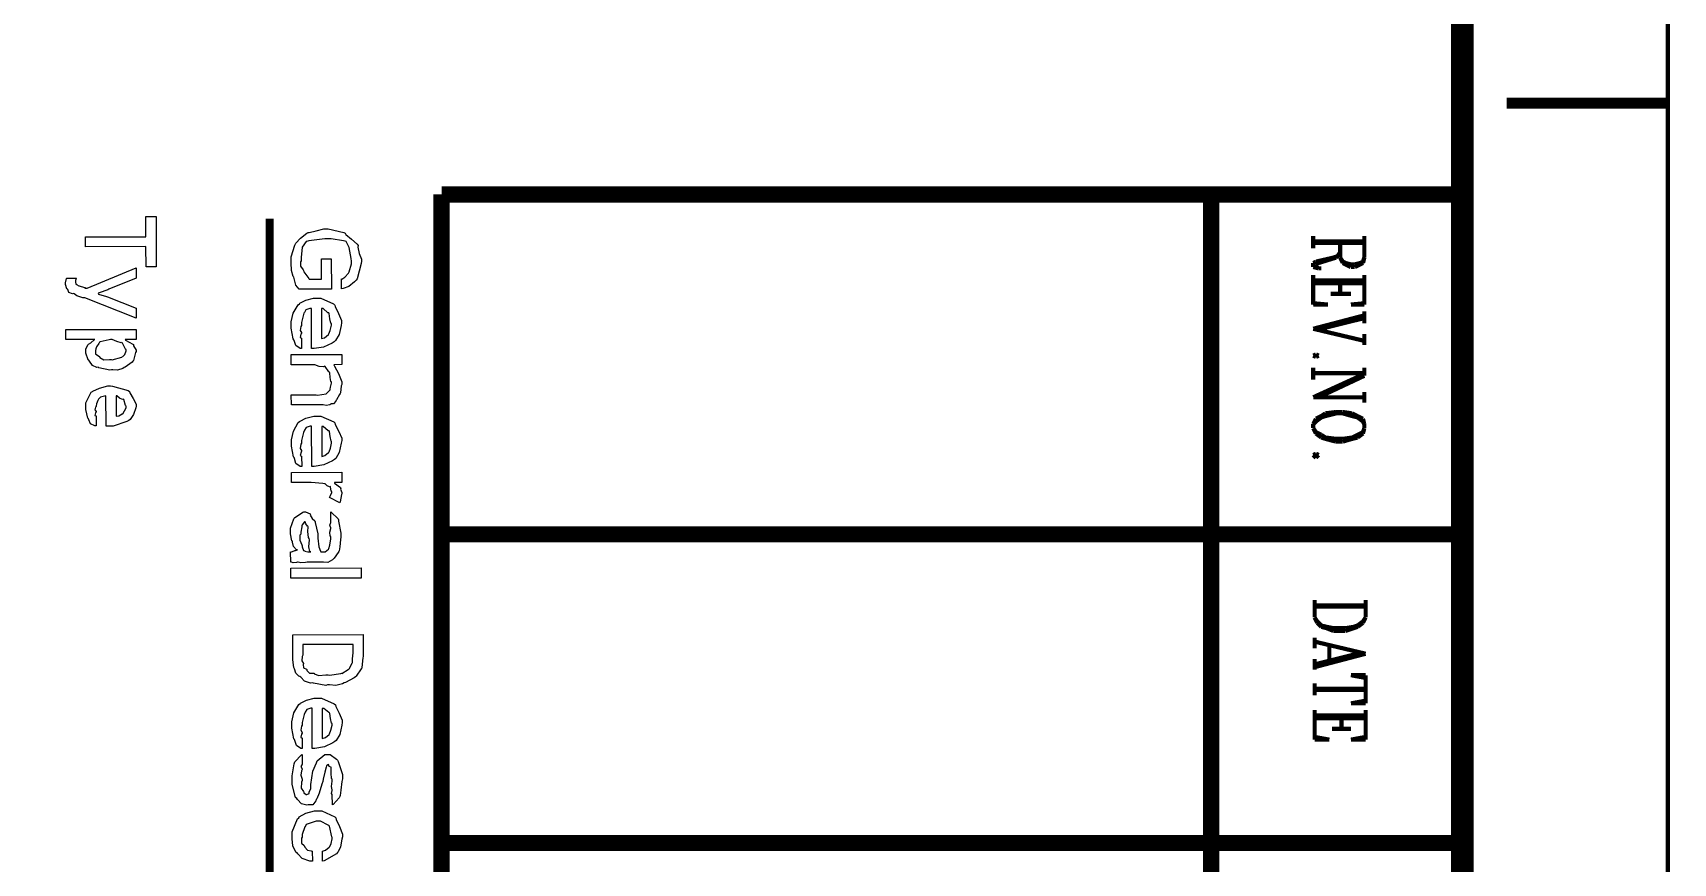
# Model space of a CAD drawing. Extents: x 0.1 to 11.6, y 0.3 to 16.2.
# Drawn here: x 9.541 to 11.577, y 3.345 to 4.376 of the extents above; entities that cross this region are included whole.
import ezdxf

# ---------------------------------------------------------------- set-up
doc = ezdxf.new("R2010")
doc.units = 0
doc.header["$MEASUREMENT"] = 0

msp = doc.modelspace()

# ---------------------------------------------------------------- linework, layer by layer
at = {"color": 0, "const_width": 0.005208}
msp.add_lwpolyline([(0.155003, 16.22), (11.57, 16.22), (11.57, 0.310004), (0.155003, 0.310004), (0.155003, 16.22)], close=True, dxfattribs=at)
at = {"color": 0}
for points, const_width in [([(11.315, 16.02), (11.315, 0.516656)], 0.028333), ([(11.37, 4.28836), (11.57, 4.28836)], 0.013333), ([(11.315, 4.17503), (10.0483, 4.17503)], 0.02), ([(10.0483, 0.518338), (10.0483, 4.17503)], 0.02), ([(11.0033, 0.516656), (11.0033, 4.17503)], 0.02), ([(9.83501, 4.14501), (9.83501, 2.94835)], 0.01), ([(11.13, 4.12332), (11.13, 4.10835)], 0.005208), ([(11.1934, 4.11664), (11.13, 4.11664)], 0.005208), ([(11.1934, 4.11501), (11.13, 4.11501)], 0.005208), ([(11.1634, 4.09668), (11.1634, 4.11501)], 0.005208), ([(11.1934, 4.12332), (11.1934, 4.09668)], 0.005208), ([(11.1334, 4.09169), (11.13, 4.09)], 0.005208), ([(11.13, 4.09), (11.13, 4.08501)], 0.005208), ([(11.155, 4.09668), (11.1334, 4.09169)], 0.005208), ([(11.1367, 4.09), (11.1334, 4.08832)], 0.005208), ([(11.1583, 4.09668), (11.1367, 4.09)], 0.005208), ([(11.16, 4.09831), (11.155, 4.09668)], 0.005208), ([(11.16, 4.09831), (11.1583, 4.09668)], 0.005208), ([(11.1634, 4.10335), (11.16, 4.09831)], 0.005208), ([(11.1667, 4.09), (11.1634, 4.09668)], 0.005208), ([(11.1667, 4.09169), (11.1634, 4.09668)], 0.005208), ([(11.17, 4.09), (11.1667, 4.09169)], 0.005208), ([(11.17, 4.08832), (11.1667, 4.09)], 0.005208), ([(11.1767, 4.08832), (11.17, 4.09)], 0.005208), ([(11.1883, 4.09), (11.1816, 4.08832)], 0.005208), ([(11.1917, 4.09169), (11.1883, 4.09)], 0.005208), ([(11.1917, 4.09), (11.1883, 4.08832)], 0.005208), ([(11.1934, 4.09668), (11.1917, 4.09)], 0.005208), ([(11.1934, 4.09668), (11.1917, 4.09169)], 0.005208), ([(11.13, 4.08501), (11.1367, 4.08333)], 0.005208), ([(11.13, 4.07497), (11.13, 4.03836)], 0.005208), ([(11.1334, 4.08832), (11.1334, 4.08501)], 0.005208), ([(11.1334, 4.08501), (11.1367, 4.08333)], 0.005208), ([(11.1367, 4.08333), (11.14, 4.08333)], 0.005208), ([(11.1767, 4.08501), (11.17, 4.08832)], 0.005208), ([(11.1816, 4.08832), (11.1767, 4.08832)], 0.005208), ([(11.1816, 4.08501), (11.1767, 4.08501)], 0.005208), ([(11.1883, 4.08832), (11.1816, 4.08501)], 0.005208), ([(11.1934, 4.07497), (11.1934, 4.03836)], 0.005208), ([(11.1934, 4.06836), (11.13, 4.06836)], 0.005208), ([(11.1934, 4.065), (11.13, 4.065)], 0.005208), ([(11.1767, 4.05165), (11.1517, 4.05165)], 0.005208), ([(11.1634, 4.065), (11.1634, 4.05165)], 0.005208), ([(11.1483, 4.03836), (11.13, 4.03999)], 0.005208), ([(11.13, 4.03836), (11.1483, 4.03836)], 0.005208), ([(11.1767, 4.03836), (11.1934, 4.03999)], 0.005208), ([(11.1934, 4.03836), (11.1767, 4.03836)], 0.005208), ([(11.1934, 4.03), (11.1934, 4.01497)], 0.005208), ([(11.1934, 4.02501), (11.13, 4.00836)], 0.005208), ([(11.1934, 3.99333), (11.13, 4.00836)], 0.005208), ([(11.1934, 4.02165), (11.14, 4.00836)], 0.005208), ([(11.1934, 4.00168), (11.1934, 3.98833)], 0.005208), ([(11.1334, 3.97667), (11.13, 3.97499)], 0.005208), ([(11.13, 3.97499), (11.1334, 3.97331)], 0.005208), ([(11.1367, 3.97499), (11.1334, 3.97667)], 0.005208), ([(11.1334, 3.97331), (11.1367, 3.97499)], 0.005208), ([(11.13, 3.96001), (11.13, 3.94499)], 0.005208), ([(11.1934, 3.95335), (11.13, 3.95335)], 0.005208), ([(11.1883, 3.94997), (11.13, 3.92333)], 0.005208), ([(11.1934, 3.94997), (11.1367, 3.92333)], 0.005208), ([(11.1934, 3.96001), (11.1934, 3.94997)], 0.005208), ([(11.1934, 3.93001), (11.1934, 3.91667)], 0.005208), ([(11.1934, 3.92333), (11.13, 3.92333)], 0.005208), ([(11.1334, 3.89665), (11.13, 3.88997)], 0.005208), ([(11.1334, 3.89333), (11.13, 3.88997)], 0.005208), ([(11.13, 3.88997), (11.13, 3.88499)], 0.005208), ([(11.14, 3.90001), (11.1334, 3.89665)], 0.005208), ([(11.14, 3.89833), (11.1334, 3.89333)], 0.005208), ([(11.145, 3.90332), (11.14, 3.90001)], 0.005208), ([(11.145, 3.90001), (11.14, 3.89833)], 0.005208), ([(11.1583, 3.905), (11.145, 3.90332)], 0.005208), ([(11.1583, 3.90332), (11.145, 3.90001)], 0.005208), ([(11.1667, 3.905), (11.1583, 3.905)], 0.005208), ([(11.1667, 3.90332), (11.1583, 3.90332)], 0.005208), ([(11.1783, 3.90332), (11.1667, 3.905)], 0.005208), ([(11.1783, 3.90001), (11.1667, 3.90332)], 0.005208), ([(11.185, 3.90001), (11.1783, 3.90332)], 0.005208), ([(11.185, 3.89833), (11.1783, 3.90001)], 0.005208), ([(11.1917, 3.89665), (11.185, 3.90001)], 0.005208), ([(11.1917, 3.89333), (11.185, 3.89833)], 0.005208), ([(11.1934, 3.88997), (11.1917, 3.89665)], 0.005208), ([(11.1934, 3.88997), (11.1917, 3.89333)], 0.005208), ([(11.1934, 3.88499), (11.1934, 3.88997)], 0.005208), ([(11.13, 3.88499), (11.1334, 3.87831)], 0.005208), ([(11.13, 3.88499), (11.1334, 3.87999)], 0.005208), ([(11.1334, 3.87999), (11.14, 3.87668)], 0.005208), ([(11.1334, 3.87831), (11.14, 3.87332)], 0.005208), ([(11.14, 3.87668), (11.145, 3.87332)], 0.005208), ([(11.14, 3.87332), (11.145, 3.87169)], 0.005208), ([(11.145, 3.87332), (11.1583, 3.87169)], 0.005208), ([(11.145, 3.87169), (11.1583, 3.86833)], 0.005208), ([(11.1583, 3.87169), (11.1667, 3.87169)], 0.005208), ([(11.1583, 3.86833), (11.1667, 3.86833)], 0.005208), ([(11.1667, 3.87169), (11.1783, 3.87332)], 0.005208), ([(11.1667, 3.86833), (11.1783, 3.87169)], 0.005208), ([(11.1783, 3.87332), (11.185, 3.87668)], 0.005208), ([(11.1783, 3.87169), (11.185, 3.87332)], 0.005208), ([(11.185, 3.87668), (11.1917, 3.87999)], 0.005208), ([(11.185, 3.87332), (11.1917, 3.87831)], 0.005208), ([(11.1917, 3.87831), (11.1934, 3.88499)], 0.005208), ([(11.1917, 3.87999), (11.1934, 3.88499)], 0.005208), ([(11.1334, 3.85335), (11.13, 3.85167)], 0.005208), ([(11.13, 3.85167), (11.1334, 3.84831)], 0.005208), ([(11.1367, 3.85167), (11.1334, 3.85335)], 0.005208), ([(11.1334, 3.84831), (11.1367, 3.85167)], 0.005208), ([(11.315, 3.75331), (10.0533, 3.75331)], 0.02), ([(11.1317, 3.65001), (11.1317, 3.67165)], 0.005208), ([(11.195, 3.66499), (11.1317, 3.66499)], 0.005208), ([(11.195, 3.66336), (11.1317, 3.66336)], 0.005208), ([(11.195, 3.67165), (11.195, 3.65001)], 0.005208), ([(11.135, 3.64333), (11.1317, 3.65001)], 0.005208), ([(11.135, 3.64501), (11.1317, 3.65001)], 0.005208), ([(11.14, 3.63997), (11.135, 3.64501)], 0.005208), ([(11.14, 3.63835), (11.135, 3.64333)], 0.005208), ([(11.1917, 3.64501), (11.185, 3.63997)], 0.005208), ([(11.1917, 3.64333), (11.185, 3.63835)], 0.005208), ([(11.195, 3.65001), (11.1917, 3.64333)], 0.005208), ([(11.195, 3.65001), (11.1917, 3.64501)], 0.005208), ([(11.1317, 3.625), (11.1317, 3.61165)], 0.005208), ([(11.1467, 3.63835), (11.14, 3.63997)], 0.005208), ([(11.1467, 3.63667), (11.14, 3.63835)], 0.005208), ([(11.155, 3.63667), (11.1467, 3.63835)], 0.005208), ([(11.155, 3.63336), (11.1467, 3.63667)], 0.005208), ([(11.17, 3.63667), (11.155, 3.63667)], 0.005208), ([(11.17, 3.63336), (11.155, 3.63336)], 0.005208), ([(11.18, 3.63835), (11.17, 3.63667)], 0.005208), ([(11.18, 3.63667), (11.17, 3.63336)], 0.005208), ([(11.185, 3.63997), (11.18, 3.63835)], 0.005208), ([(11.185, 3.63835), (11.18, 3.63667)], 0.005208), ([(11.195, 3.60499), (11.1317, 3.62001)], 0.005208), ([(11.195, 3.60499), (11.1317, 3.58832)], 0.005208), ([(11.185, 3.60499), (11.1317, 3.59169)], 0.005208), ([(11.15, 3.61664), (11.15, 3.595)], 0.005208), ([(11.1317, 3.59831), (11.1317, 3.58501)], 0.005208), ([(11.1317, 3.56836), (11.1317, 3.55333)], 0.005208), ([(11.195, 3.56168), (11.1317, 3.56168)], 0.005208), ([(11.195, 3.56), (11.1317, 3.56)], 0.005208), ([(11.195, 3.57497), (11.1767, 3.57835)], 0.005208), ([(11.1767, 3.57835), (11.195, 3.57835)], 0.005208), ([(11.195, 3.57835), (11.195, 3.54335)], 0.005208), ([(11.1767, 3.54335), (11.195, 3.54665)], 0.005208), ([(11.195, 3.54335), (11.1767, 3.54335)], 0.005208), ([(11.1317, 3.535), (11.1317, 3.49832)], 0.005208), ([(11.195, 3.52832), (11.1317, 3.52832)], 0.005208), ([(11.195, 3.52501), (11.1317, 3.52501)], 0.005208), ([(11.165, 3.52501), (11.165, 3.51167)], 0.005208), ([(11.195, 3.535), (11.195, 3.49832)], 0.005208), ([(11.15, 3.49832), (11.1317, 3.50168)], 0.005208), ([(11.1767, 3.51167), (11.1533, 3.51167)], 0.005208), ([(11.1767, 3.49832), (11.195, 3.50168)], 0.005208), ([(11.1317, 3.49832), (11.15, 3.49832)], 0.005208), ([(11.195, 3.49832), (11.1767, 3.49832)], 0.005208), ([(11.315, 3.37001), (10.0483, 3.37001)], 0.02)]:
    msp.add_lwpolyline(points, dxfattribs=dict(at, const_width=const_width))
for points in [[(9.60656, 4.12244), (9.68143, 4.12267), (9.68143, 4.14763), (9.69401, 4.14763), (9.69422, 4.08533), (9.68164, 4.08535), (9.68143, 4.11029), (9.60656, 4.11008), (9.60656, 4.12244)], [(9.89914, 4.09506), (9.91151, 4.09506), (9.91174, 4.05751), (9.87289, 4.05751), (9.87142, 4.05757), (9.86729, 4.06267), (9.86561, 4.07086), (9.86507, 4.07249), (9.86421, 4.07319), (9.86208, 4.08083), (9.8616, 4.09039), (9.8616, 4.09201), (9.8616, 4.09744), (9.8661, 4.11219), (9.86703, 4.11372), (9.86751, 4.11442), (9.8731, 4.12067), (9.88112, 4.12706), (9.88286, 4.12782), (9.88396, 4.12771), (9.89274, 4.12994), (9.90224, 4.13238), (9.90543, 4.13238), (9.90744, 4.13226), (9.92714, 4.12804), (9.92888, 4.12717), (9.92964, 4.12549), (9.93653, 4.11951), (9.94379, 4.1135), (9.94472, 4.11176), (9.94428, 4.10975), (9.94624, 4.10194), (9.94906, 4.09467), (9.94906, 4.09224), (9.94874, 4.08951), (9.94362, 4.07021), (9.94254, 4.06879), (9.94043, 4.06679), (9.93317, 4.06082), (9.92622, 4.05817), (9.92432, 4.05772), (9.92432, 4.07032), (9.92453, 4.0701), (9.92844, 4.07232), (9.93267, 4.07721), (9.93321, 4.07813), (9.93354, 4.07889), (9.93647, 4.08892), (9.93647, 4.09224), (9.93599, 4.09571), (9.93386, 4.10921), (9.93012, 4.11675), (9.92888, 4.11719), (9.9266, 4.11768), (9.91135, 4.12001), (9.90631, 4.12001), (9.90338, 4.11979), (9.88351, 4.11768), (9.88222, 4.11718), (9.88032, 4.11675), (9.87532, 4.10969), (9.87418, 4.09694), (9.87418, 4.09267), (9.87326, 4.09164), (9.87326, 4.08621), (9.87651, 4.08154), (9.87701, 4.08051), (9.87739, 4.0791), (9.88346, 4.07086), (9.88417, 4.0701), (9.89936, 4.0701), (9.89914, 4.09506)], [(9.58328, 4.07113), (9.59522, 4.07113), (9.59483, 4.07069), (9.59412, 4.06825), (9.59412, 4.06743), (9.59403, 4.06657), (9.59429, 4.06392), (9.59526, 4.06392), (9.59543, 4.06375), (9.59538, 4.06326), (9.59814, 4.06168), (9.59847, 4.06158), (9.59847, 4.06158), (9.60504, 4.05968), (9.60607, 4.0594), (9.6059, 4.05935), (9.60558, 4.05875), (9.6084, 4.05886), (9.60867, 4.05875), (9.66922, 4.08393), (9.66922, 4.07135), (9.63558, 4.05746), (9.63439, 4.05686), (9.62326, 4.05285), (9.62213, 4.05246), (9.62278, 4.05132), (9.63265, 4.04839), (9.63385, 4.0479), (9.66922, 4.03401), (9.66943, 4.02143), (9.60585, 4.0466), (9.60325, 4.04682), (9.5956, 4.04915), (9.59239, 4.05171), (9.59174, 4.05203), (9.59033, 4.05176), (9.58567, 4.05339), (9.58453, 4.05713), (9.58415, 4.05767), (9.58328, 4.05806), (9.58176, 4.06347), (9.58176, 4.06526), (9.58176, 4.06526), (9.58301, 4.07058), (9.58328, 4.07113)], [(9.87435, 3.99631), (9.87457, 3.98372), (9.87272, 3.98378), (9.8674, 3.98753), (9.86556, 3.9936), (9.86501, 3.99479), (9.86421, 3.99571), (9.86176, 4.0089), (9.86176, 4.01324), (9.86176, 4.01687), (9.86426, 4.02767), (9.87022, 4.03808), (9.87196, 4.0395), (9.87244, 4.04004), (9.87983, 4.04368), (9.88937, 4.04622), (9.89258, 4.04622), (9.89839, 4.04622), (9.91439, 4.03917), (9.91581, 4.03776), (9.91618, 4.03586), (9.92057, 4.02729), (9.92426, 4.01872), (9.92426, 4.01585), (9.92367, 4.01243), (9.92106, 4.00108), (9.91667, 3.99365), (9.91515, 3.99219), (9.91265, 3.99061), (9.90201, 3.98557), (9.89008, 3.98372), (9.88693, 3.98372), (9.88672, 4.03364), (9.88504, 4.03358), (9.8801, 4.03201), (9.87815, 4.02875), (9.87761, 4.02778), (9.8769, 4.02599), (9.87435, 4.01594), (9.87435, 4.01258), (9.87349, 4.01128), (9.87272, 4.00618), (9.87435, 4.00353), (9.87435, 4.00261), (9.87364, 4.00151), (9.87272, 3.9975), (9.87435, 3.99664), (9.87435, 3.99631)], [(9.89931, 3.99631), (9.89931, 3.99621), (9.90326, 3.99718), (9.90788, 4.00108), (9.90842, 4.00196), (9.90842, 4.00196), (9.91021, 4.0064), (9.91168, 4.01269), (9.91168, 4.01475), (9.91097, 4.01525), (9.90978, 4.02083), (9.90896, 4.02713), (9.90842, 4.028), (9.90739, 4.0281), (9.90132, 4.03342), (9.89931, 4.03342), (9.89931, 3.99631)], [(9.58188, 4.00738), (9.66932, 4.0076), (9.66932, 3.99522), (9.65588, 3.99501), (9.65631, 3.99431), (9.66525, 3.98931), (9.66586, 3.98872), (9.66613, 3.98725), (9.66932, 3.98188), (9.66932, 3.98003), (9.66872, 3.97879), (9.66607, 3.96897), (9.66542, 3.9681), (9.6645, 3.96696), (9.65554, 3.96072), (9.65435, 3.96029), (9.65267, 3.95904), (9.64611, 3.95697), (9.64057, 3.95746), (9.63872, 3.95747), (9.63683, 3.95692), (9.62321, 3.96001), (9.62201, 3.9605), (9.62067, 3.96018), (9.61529, 3.96289), (9.61139, 3.96821), (9.61074, 3.96918), (9.60975, 3.96972), (9.60682, 3.97814), (9.60682, 3.9809), (9.60682, 3.98296), (9.60954, 3.98856), (9.61008, 3.98915), (9.61014, 3.98904), (9.61328, 3.99104), (9.61729, 3.99463), (9.61811, 3.99501), (9.58188, 3.99501), (9.58188, 4.00738)], [(9.63764, 3.99501), (9.63579, 3.99479), (9.62451, 3.99214), (9.62375, 3.99154), (9.62289, 3.99007), (9.62011, 3.98583), (9.61942, 3.98346), (9.61942, 3.98264), (9.61871, 3.98182), (9.61893, 3.97732), (9.62321, 3.97439), (9.62397, 3.97374), (9.6244, 3.9725), (9.62939, 3.96983), (9.63607, 3.97006), (9.63829, 3.97006), (9.63954, 3.96961), (9.65142, 3.97314), (9.65218, 3.97374), (9.65251, 3.97364), (9.65511, 3.97651), (9.65674, 3.98096), (9.65674, 3.98242), (9.65603, 3.9829), (9.65256, 3.99067), (9.65175, 3.99132), (9.65067, 3.99089), (9.6454, 3.99251), (9.63954, 3.99501), (9.63764, 3.99501)], [(9.86208, 3.91374), (9.86187, 3.92632), (9.8929, 3.92632), (9.89426, 3.92589), (9.90522, 3.92779), (9.90571, 3.92806), (9.90571, 3.92806), (9.91, 3.93267), (9.91026, 3.93326), (9.91026, 3.93326), (9.91054, 3.93587), (9.91178, 3.94075), (9.91178, 3.94239), (9.91108, 3.94287), (9.9101, 3.94786), (9.90978, 3.95367), (9.9094, 3.95454), (9.90847, 3.95497), (9.90392, 3.96158), (9.90332, 3.96192), (9.90186, 3.96126), (9.89626, 3.96158), (9.89111, 3.96365), (9.88943, 3.96365), (9.86187, 3.96365), (9.86187, 3.97624), (9.92437, 3.97646), (9.92437, 3.96386), (9.91461, 3.96365), (9.91531, 3.96203), (9.92051, 3.95275), (9.92437, 3.94254), (9.92437, 3.93913), (9.92378, 3.93772), (9.92275, 3.92887), (9.92242, 3.92806), (9.92165, 3.92665), (9.91792, 3.92025), (9.91743, 3.9196), (9.91704, 3.91835), (9.91433, 3.91499), (9.91151, 3.91504), (9.91092, 3.91482), (9.90972, 3.91406), (9.90533, 3.91303), (9.90121, 3.91374), (9.89985, 3.91374), (9.86208, 3.91374)], [(9.61951, 3.90007), (9.61951, 3.88792), (9.61789, 3.88775), (9.61263, 3.89025), (9.61074, 3.89535), (9.61019, 3.89638), (9.60938, 3.89725), (9.60693, 3.90815), (9.60693, 3.91178), (9.60693, 3.9165), (9.61361, 3.92953), (9.61496, 3.93067), (9.61567, 3.9311), (9.62369, 3.93468), (9.63406, 3.93739), (9.63753, 3.93739), (9.63981, 3.93728), (9.65956, 3.93181), (9.66097, 3.93067), (9.66135, 3.92882), (9.66575, 3.9216), (9.66943, 3.91476), (9.66943, 3.91243), (9.66883, 3.91032), (9.66624, 3.90207), (9.66183, 3.89583), (9.66032, 3.89464), (9.65782, 3.89344), (9.64063, 3.88747), (9.63493, 3.88747), (9.63488, 3.88732), (9.63276, 3.88747), (9.63211, 3.88747), (9.63189, 3.92503), (9.63015, 3.92481), (9.62511, 3.92344), (9.6231, 3.92156), (9.62256, 3.9209), (9.62196, 3.91949), (9.62007, 3.91525), (9.61951, 3.91265), (9.61951, 3.91178), (9.61876, 3.91114), (9.61789, 3.90761), (9.61953, 3.90554), (9.61951, 3.90483), (9.61888, 3.90403), (9.61789, 3.90088), (9.61951, 3.90028), (9.61951, 3.90007)], [(9.64447, 3.92503), (9.64447, 3.90007), (9.64447, 3.90001), (9.64794, 3.90044), (9.65207, 3.90256), (9.6525, 3.90289), (9.65289, 3.90283), (9.65685, 3.91004), (9.65685, 3.91243), (9.65614, 3.91297), (9.65392, 3.92057), (9.65338, 3.92111), (9.65256, 3.92074), (9.64887, 3.92225), (9.6454, 3.92497), (9.64447, 3.92503)], [(9.87463, 3.85004), (9.87483, 3.83746), (9.87299, 3.83751), (9.86768, 3.84125), (9.86583, 3.84733), (9.86529, 3.84853), (9.86447, 3.84944), (9.86203, 3.86263), (9.86203, 3.86697), (9.86203, 3.87061), (9.86453, 3.8814), (9.8705, 3.89182), (9.87224, 3.89322), (9.87272, 3.89378), (9.8801, 3.8974), (9.88965, 3.89996), (9.89285, 3.89996), (9.89865, 3.89996), (9.91465, 3.8929), (9.91607, 3.8915), (9.91644, 3.8896), (9.92085, 3.88103), (9.92453, 3.87244), (9.92453, 3.86957), (9.92393, 3.86615), (9.92133, 3.85482), (9.91694, 3.84739), (9.91542, 3.84592), (9.91292, 3.84435), (9.90229, 3.83931), (9.89035, 3.83746), (9.88721, 3.83746), (9.88699, 3.88737), (9.88531, 3.88732), (9.88038, 3.88574), (9.87842, 3.88249), (9.87787, 3.88151), (9.87717, 3.87972), (9.87463, 3.86968), (9.87463, 3.86632), (9.87375, 3.86501), (9.87299, 3.85992), (9.87463, 3.85726), (9.87463, 3.85633), (9.87392, 3.85525), (9.87299, 3.85124), (9.87463, 3.85037), (9.87463, 3.85004)], [(9.89958, 3.85004), (9.89958, 3.84993), (9.90354, 3.85092), (9.90815, 3.85482), (9.90869, 3.85568), (9.90869, 3.85568), (9.91049, 3.86014), (9.91194, 3.86643), (9.91194, 3.86849), (9.91124, 3.86897), (9.91004, 3.87457), (9.90924, 3.88086), (9.90869, 3.88172), (9.90767, 3.88183), (9.90158, 3.88715), (9.89958, 3.88715), (9.89958, 3.85004)], [(9.86214, 3.81739), (9.86214, 3.82997), (9.92464, 3.83018), (9.92464, 3.8176), (9.91531, 3.81739), (9.91542, 3.81668), (9.9229, 3.81119), (9.92313, 3.81065), (9.9229, 3.80946), (9.92464, 3.80501), (9.92464, 3.8035), (9.92404, 3.80251), (9.92247, 3.7934), (9.92204, 3.79243), (9.90924, 3.79872), (9.90924, 3.79872), (9.91064, 3.80149), (9.91206, 3.80529), (9.91206, 3.80653), (9.91135, 3.80675), (9.91043, 3.81196), (9.9101, 3.81239), (9.90944, 3.81212), (9.90653, 3.81326), (9.90381, 3.81586), (9.90294, 3.81608), (9.90099, 3.81629), (9.88667, 3.81739), (9.88189, 3.81739), (9.86214, 3.81739)], [(9.91092, 3.76861), (9.91092, 3.78119), (9.91129, 3.78076), (9.91992, 3.7724), (9.92046, 3.77121), (9.92062, 3.76969), (9.9235, 3.75472), (9.9235, 3.74972), (9.9229, 3.74675), (9.92193, 3.73753), (9.92133, 3.73275), (9.9209, 3.73193), (9.92008, 3.73058), (9.91504, 3.72353), (9.91439, 3.72282), (9.91292, 3.7214), (9.90739, 3.71837), (9.90186, 3.71869), (9.90007, 3.71869), (9.8814, 3.71869), (9.8795, 3.71815), (9.87354, 3.71788), (9.87044, 3.71869), (9.86947, 3.71869), (9.86828, 3.71826), (9.86436, 3.71788), (9.86199, 3.71869), (9.86122, 3.71869), (9.861, 3.73128), (9.86133, 3.73096), (9.86638, 3.73307), (9.86708, 3.73324), (9.86708, 3.73324), (9.86936, 3.73389), (9.86947, 3.73389), (9.86817, 3.73406), (9.86475, 3.73807), (9.8635, 3.7436), (9.86317, 3.74451), (9.86263, 3.74507), (9.861, 3.75379), (9.861, 3.75667), (9.861, 3.76079), (9.86481, 3.77235), (9.86556, 3.77317), (9.86594, 3.77354), (9.87608, 3.78071), (9.87728, 3.78119), (9.87939, 3.78119), (9.8851, 3.77849), (9.88574, 3.77794), (9.88547, 3.77681), (9.88758, 3.77274), (9.89106, 3.76981), (9.89139, 3.76882), (9.8915, 3.76774), (9.89458, 3.75374), (9.89486, 3.7519), (9.89464, 3.74843), (9.89589, 3.73774), (9.89822, 3.73226), (9.89854, 3.73128), (9.90028, 3.73128), (9.90028, 3.73128), (9.90381, 3.73167), (9.9081, 3.73475), (9.90853, 3.7354), (9.90853, 3.7354), (9.90956, 3.7399), (9.91092, 3.74778), (9.91092, 3.75038), (9.91021, 3.75071), (9.90983, 3.75569), (9.91092, 3.76053), (9.91092, 3.7621), (9.91064, 3.7621), (9.90983, 3.76475), (9.91092, 3.76768), (9.91092, 3.76861)], [(9.88596, 3.73128), (9.88493, 3.73171), (9.88379, 3.73747), (9.88439, 3.74625), (9.88422, 3.74821), (9.88331, 3.7494), (9.88217, 3.75667), (9.8826, 3.76264), (9.88249, 3.76318), (9.88178, 3.76329), (9.87999, 3.76606), (9.87924, 3.76861), (9.87901, 3.76861), (9.87825, 3.7685), (9.87532, 3.76503), (9.87511, 3.76426), (9.87483, 3.76264), (9.87358, 3.75575), (9.87358, 3.75342), (9.87256, 3.75217), (9.8724, 3.74593), (9.875, 3.74018), (9.87532, 3.7391), (9.87549, 3.73763), (9.8769, 3.73329), (9.87847, 3.73269), (9.87879, 3.73236), (9.87879, 3.73232), (9.88254, 3.73128), (9.88379, 3.73128), (9.88596, 3.73128)], [(9.86111, 3.71121), (9.94857, 3.71143), (9.94857, 3.69883), (9.86111, 3.69862), (9.86111, 3.71121)], [(9.95117, 3.62885), (9.95117, 3.60151), (9.95079, 3.59982), (9.94954, 3.58806), (9.94922, 3.58718), (9.94868, 3.58604), (9.94254, 3.57693), (9.94163, 3.57611), (9.93994, 3.57497), (9.92893, 3.56939), (9.92751, 3.56896), (9.9254, 3.5676), (9.91704, 3.56565), (9.9094, 3.56635), (9.9069, 3.56635), (9.90489, 3.56565), (9.88932, 3.56836), (9.88801, 3.56874), (9.88569, 3.56836), (9.87804, 3.57075), (9.87358, 3.5759), (9.87261, 3.57676), (9.87115, 3.57704), (9.8674, 3.58072), (9.86589, 3.5861), (9.86546, 3.58718), (9.86501, 3.58789), (9.86372, 3.59733), (9.86372, 3.60042), (9.86372, 3.62864), (9.95117, 3.62885)], [(9.93858, 3.61649), (9.87631, 3.61626), (9.87631, 3.60303), (9.87537, 3.60172), (9.87489, 3.59625), (9.87701, 3.59293), (9.87717, 3.59239), (9.87657, 3.59162), (9.87696, 3.58761), (9.88058, 3.58572), (9.88108, 3.58524), (9.88118, 3.58415), (9.88428, 3.58106), (9.88911, 3.581), (9.89019, 3.58067), (9.89019, 3.58003), (9.89615, 3.57813), (9.90468, 3.57872), (9.90756, 3.57872), (9.90918, 3.57818), (9.92329, 3.58035), (9.92426, 3.58067), (9.92475, 3.58029), (9.93261, 3.58533), (9.93315, 3.58588), (9.93371, 3.58637), (9.9375, 3.59326), (9.93772, 3.59413), (9.93772, 3.59413), (9.93776, 3.59853), (9.93858, 3.60601), (9.93858, 3.60846), (9.93858, 3.61649)], [(9.87522, 3.50006), (9.87543, 3.48747), (9.87358, 3.48753), (9.86828, 3.49126), (9.86643, 3.49735), (9.86589, 3.49854), (9.86507, 3.49946), (9.86263, 3.51264), (9.86263, 3.51699), (9.86263, 3.52061), (9.86513, 3.53142), (9.8711, 3.54183), (9.87283, 3.54324), (9.87332, 3.54378), (9.88069, 3.54742), (9.89025, 3.54997), (9.89344, 3.54997), (9.89925, 3.54997), (9.91525, 3.54292), (9.91667, 3.5415), (9.91704, 3.53961), (9.92144, 3.53103), (9.92513, 3.52246), (9.92513, 3.51958), (9.92453, 3.51617), (9.92193, 3.50483), (9.91754, 3.49739), (9.91601, 3.49593), (9.91351, 3.49436), (9.90289, 3.48931), (9.89094, 3.48747), (9.88781, 3.48747), (9.88758, 3.53737), (9.8859, 3.53732), (9.88097, 3.53575), (9.87901, 3.5325), (9.87847, 3.53151), (9.87776, 3.52974), (9.87522, 3.51969), (9.87522, 3.51633), (9.87435, 3.51503), (9.87358, 3.50993), (9.87522, 3.50726), (9.87522, 3.50635), (9.87451, 3.50526), (9.87358, 3.50125), (9.87522, 3.50037), (9.87522, 3.50006)], [(9.90017, 3.50006), (9.90017, 3.49994), (9.90414, 3.50092), (9.90875, 3.50483), (9.90929, 3.50569), (9.90929, 3.50569), (9.91108, 3.51015), (9.91254, 3.51644), (9.91254, 3.5185), (9.91183, 3.51899), (9.91064, 3.52457), (9.90983, 3.53088), (9.90929, 3.53174), (9.90825, 3.53185), (9.90218, 3.53717), (9.90018, 3.53717), (9.90017, 3.50006)], [(9.87532, 3.47999), (9.87532, 3.46739), (9.87478, 3.46724), (9.87369, 3.46496), (9.87532, 3.46208), (9.87532, 3.4611), (9.8744, 3.45979), (9.87369, 3.45426), (9.87532, 3.44933), (9.87532, 3.44765), (9.8744, 3.44558), (9.87418, 3.43815), (9.87696, 3.43414), (9.87728, 3.43332), (9.87744, 3.4324), (9.88021, 3.43007), (9.88118, 3.43007), (9.88118, 3.43007), (9.884, 3.43138), (9.88422, 3.43158), (9.88422, 3.43158), (9.88417, 3.43321), (9.88596, 3.43767), (9.88618, 3.43853), (9.88601, 3.44271), (9.88872, 3.45915), (9.89296, 3.46951), (9.89356, 3.47065), (9.8941, 3.47185), (9.9036, 3.47999), (9.90679, 3.47999), (9.90989, 3.47999), (9.91812, 3.47401), (9.91917, 3.47282), (9.92008, 3.47103), (9.92524, 3.45512), (9.92524, 3.44982), (9.92464, 3.4464), (9.9235, 3.43549), (9.92253, 3.42893), (9.92199, 3.42768), (9.92117, 3.42622), (9.91385, 3.41797), (9.91287, 3.41749), (9.91265, 3.43007), (9.91249, 3.43007), (9.91157, 3.43164), (9.91265, 3.43506), (9.91265, 3.43614), (9.91265, 3.43614), (9.91157, 3.44021), (9.91265, 3.44694), (9.91265, 3.44917), (9.91194, 3.45003), (9.91119, 3.45692), (9.91135, 3.4636), (9.91114, 3.46436), (9.91081, 3.46419), (9.90881, 3.46517), (9.9081, 3.46739), (9.90788, 3.46739), (9.90733, 3.46728), (9.9056, 3.46599), (9.90549, 3.46565), (9.90511, 3.46408), (9.90349, 3.45785), (9.90158, 3.44928), (9.90115, 3.44656), (9.89979, 3.44319), (9.89626, 3.43181), (9.89361, 3.42507), (9.89268, 3.42399), (9.89219, 3.42225), (9.88872, 3.41749), (9.88433, 3.41749), (9.88292, 3.41749), (9.88103, 3.41693), (9.8744, 3.41863), (9.86957, 3.42399), (9.8686, 3.42529), (9.86714, 3.42649), (9.86274, 3.44271), (9.86274, 3.44808), (9.86274, 3.45344), (9.86546, 3.46826), (9.866, 3.46957), (9.86626, 3.4706), (9.87435, 3.47954), (9.87532, 3.47999)], [(9.90061, 3.34744), (9.90039, 3.36003), (9.90056, 3.35981), (9.90446, 3.36133), (9.90896, 3.3649), (9.9095, 3.36567), (9.9095, 3.36567), (9.91129, 3.36931), (9.91276, 3.37506), (9.91276, 3.37696), (9.91206, 3.37782), (9.90929, 3.391), (9.90864, 3.39193), (9.90761, 3.39204), (9.89794, 3.39735), (9.89475, 3.39735), (9.89264, 3.39724), (9.88049, 3.39285), (9.87978, 3.39193), (9.87879, 3.39025), (9.87543, 3.38064), (9.87543, 3.37739), (9.87457, 3.37592), (9.87451, 3.37001), (9.87776, 3.36686), (9.87825, 3.3661), (9.87853, 3.36475), (9.88183, 3.361), (9.88667, 3.36035), (9.88781, 3.36003), (9.88803, 3.34744), (9.88499, 3.34733), (9.87554, 3.35064), (9.87017, 3.35661), (9.86914, 3.35786), (9.86757, 3.35883), (9.86361, 3.36637), (9.86285, 3.37532), (9.86285, 3.37825), (9.86285, 3.38406), (9.86968, 3.40007), (9.8711, 3.40147), (9.87175, 3.40244), (9.87989, 3.40717), (9.89051, 3.40994), (9.8941, 3.40994), (9.89985, 3.40994), (9.91569, 3.40272), (9.9171, 3.40126), (9.91743, 3.39942), (9.92171, 3.3904), (9.92535, 3.38081), (9.92535, 3.3776), (9.92475, 3.37478), (9.92285, 3.36539), (9.92008, 3.35926), (9.91906, 3.35807), (9.91797, 3.35656), (9.90267, 3.34799), (9.90061, 3.34744)]]:
    msp.add_lwpolyline(points, close=True, dxfattribs=at)

doc.saveas('drawing.dxf')
